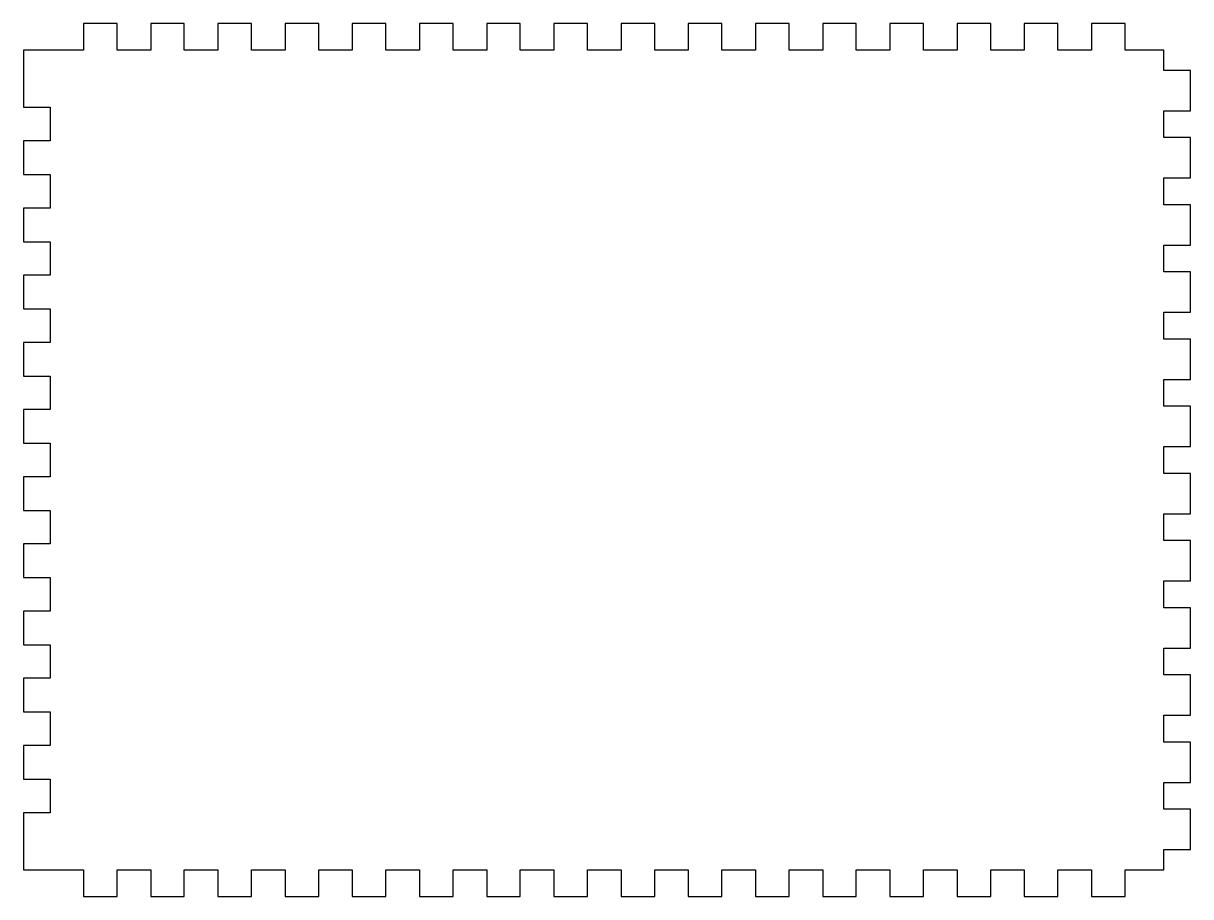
# Model space of a CAD drawing. Header units: millimetres. Extents: x -174 to 0, y -7 to 123.
import ezdxf

# ---------------------------------------------------------------- set-up
doc = ezdxf.new("R2010")
doc.units = ezdxf.units.MM

msp = doc.modelspace()

# ---------------------------------------------------------------- linework, layer by layer
msp.add_lwpolyline([(-173.7, 110.5), (-169.7, 110.5), (-169.7, 105.5), (-173.7, 105.5), (-173.7, 100.5), (-169.7, 100.5), (-169.7, 95.5), (-173.7, 95.5), (-173.7, 90.5), (-169.7, 90.5), (-169.7, 85.5), (-173.7, 85.5), (-173.7, 80.5), (-169.7, 80.5), (-169.7, 75.5), (-173.7, 75.5), (-173.7, 70.5), (-169.7, 70.5), (-169.7, 65.5), (-173.7, 65.5), (-173.7, 60.5), (-169.7, 60.5), (-169.7, 55.5), (-173.7, 55.5), (-173.7, 50.5), (-169.7, 50.5), (-169.7, 45.5), (-173.7, 45.5), (-173.7, 40.5), (-169.7, 40.5), (-169.7, 35.5), (-173.7, 35.5), (-173.7, 30.5), (-169.7, 30.5), (-169.7, 25.5), (-173.7, 25.5), (-173.7, 20.5), (-169.7, 20.5), (-169.7, 15.5), (-173.7, 15.5), (-173.7, 10.5), (-169.7, 10.5), (-169.7, 5.5), (-173.7, 5.5), (-173.7, -3), (-164.75, -3), (-164.75, -7), (-159.75, -7), (-159.75, -3), (-154.75, -3), (-154.75, -7), (-149.75, -7), (-149.75, -3), (-144.75, -3), (-144.75, -7), (-139.75, -7), (-139.75, -3), (-134.75, -3), (-134.75, -7), (-129.75, -7), (-129.75, -3), (-124.75, -3), (-124.75, -7), (-119.75, -7), (-119.75, -3), (-114.75, -3), (-114.75, -7), (-109.75, -7), (-109.75, -3), (-104.75, -3), (-104.75, -7), (-99.75, -7), (-99.75, -3), (-94.75, -3), (-94.75, -7), (-89.75, -7), (-89.75, -3), (-84.75, -3), (-84.75, -7), (-79.75, -7), (-79.75, -3), (-74.75, -3), (-74.75, -7), (-69.75, -7), (-69.75, -3), (-64.75, -3), (-64.75, -7), (-59.75, -7), (-59.75, -3), (-54.75, -3), (-54.75, -7), (-49.75, -7), (-49.75, -3), (-44.75, -3), (-44.75, -7), (-39.75, -7), (-39.75, -3), (-34.75, -3), (-34.75, -7), (-29.75, -7), (-29.75, -3), (-24.75, -3), (-24.75, -7), (-19.75, -7), (-19.75, -3), (-14.75, -3), (-14.75, -7), (-9.75, -7), (-9.75, -3), (-4, -3), (-4, 0), (0, 0), (0, 6), (-4, 6), (-4, 10), (0, 10), (0, 16), (-4, 16), (-4, 20), (0, 20), (0, 26), (-4, 26), (-4, 30), (0, 30), (0, 36), (-4, 36), (-4, 40), (0, 40), (0, 46), (-4, 46), (-4, 50), (0, 50), (0, 56), (-4, 56), (-4, 60), (0, 60), (0, 66), (-4, 66), (-4, 70), (0, 70), (0, 76), (-4, 76), (-4, 80), (0, 80), (0, 86), (-4, 86), (-4, 90), (0, 90), (0, 96), (-4, 96), (-4, 100), (0, 100), (0, 106), (-4, 106), (-4, 110), (0, 110), (0, 116), (-4, 116), (-4, 119), (-9.75, 119), (-9.75, 123), (-14.75, 123), (-14.75, 119), (-19.75, 119), (-19.75, 123), (-24.75, 123), (-24.75, 119), (-29.75, 119), (-29.75, 123), (-34.75, 123), (-34.75, 119), (-39.75, 119), (-39.75, 123), (-44.75, 123), (-44.75, 119), (-49.75, 119), (-49.75, 123), (-54.75, 123), (-54.75, 119), (-59.75, 119), (-59.75, 123), (-64.75, 123), (-64.75, 119), (-69.75, 119), (-69.75, 123), (-74.75, 123), (-74.75, 119), (-79.75, 119), (-79.75, 123), (-84.75, 123), (-84.75, 119), (-89.75, 119), (-89.75, 123), (-94.75, 123), (-94.75, 119), (-99.75, 119), (-99.75, 123), (-104.75, 123), (-104.75, 119), (-109.75, 119), (-109.75, 123), (-114.75, 123), (-114.75, 119), (-119.75, 119), (-119.75, 123), (-124.75, 123), (-124.75, 119), (-129.75, 119), (-129.75, 123), (-134.75, 123), (-134.75, 119), (-139.75, 119), (-139.75, 123), (-144.75, 123), (-144.75, 119), (-149.75, 119), (-149.75, 123), (-154.75, 123), (-154.75, 119), (-159.75, 119), (-159.75, 123), (-164.75, 123), (-164.75, 119), (-173.7, 119)], close=True)

doc.saveas('drawing.dxf')
